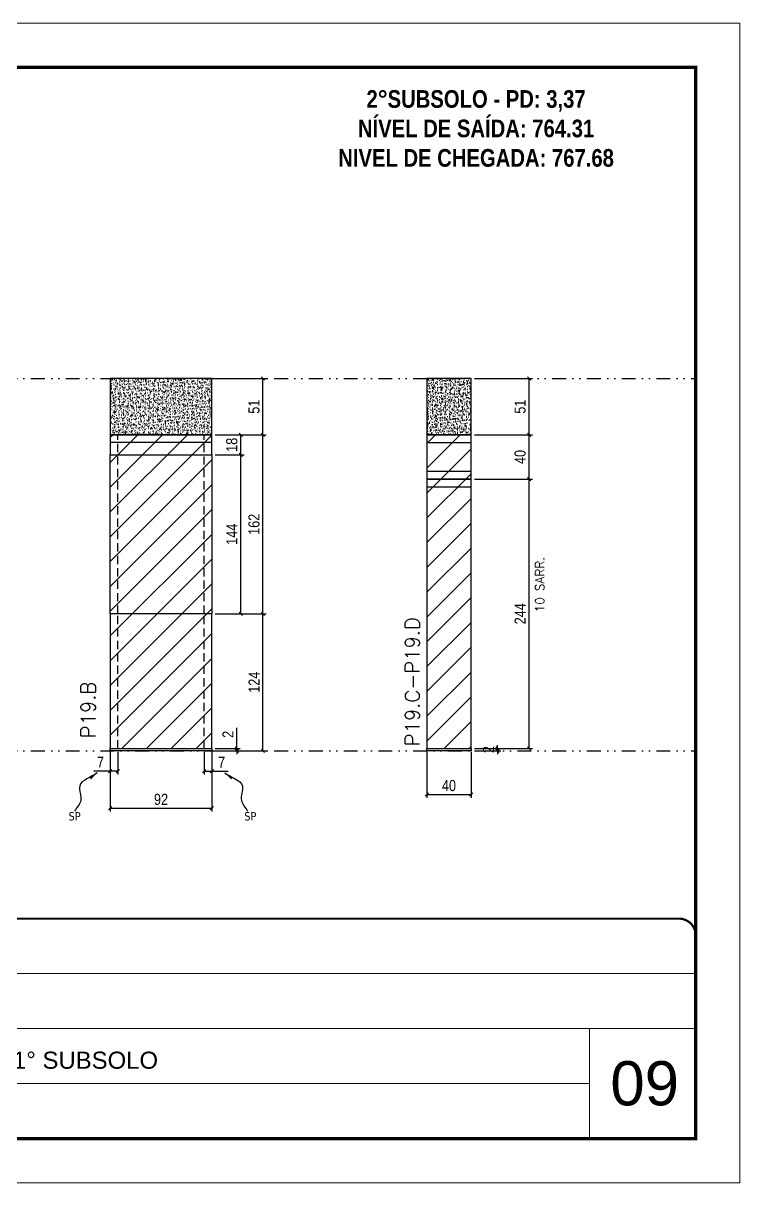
# Model space of a CAD drawing. Extents: x 1945 to 10875, y -3405 to 3369.
# Drawn here: x 2782 to 3430, y -1107 to -57 of the extents above; entities that cross this region are included whole.
import ezdxf

# ---------------------------------------------------------------- set-up
doc = ezdxf.new("R2010")
doc.units = 0
for name, pattern in [('CONTINUO', [0]), ('DASHED', [0.75, 0.5, -0.25]), ('DIVIDE2', [0.625, 0.25, -0.125, 0, -0.125, 0, -0.125]), ('HIDDEN', [0.375, 0.25, -0.125])]:
    doc.linetypes.add(name, pattern=pattern)
for name, color, linetype, lineweight in [('CARIMBO', 255, 'Continuous', 9), ('Folhas', 255, 'Continuous', 9), ('Hachura', 251, 'Continuous', 9), ('SARRAFO DE PRESSAO', 251, 'DASHED', 9), ('Texto Seção', 7, 'Continuous', 15)]:
    doc.layers.add(name, color=color, linetype=linetype, lineweight=lineweight)
for name, color, linetype in [('COTA', 241, 'Continuous'), ('FUNDOS', 1, 'Continuous'), ('NOMENCLATURA', 7, 'Continuous'), ('Nível', 160, 'Continuous'), ('Painéis', 200, 'Continuous'), ('SARR_2.2x7', 40, 'Continuous'), ('Sarrafo de Pressão', 42, 'HIDDEN'), ('texto', 7, 'Continuous')]:
    doc.layers.add(name, color=color, linetype=linetype)
doc.styles.add('ARIAL', font='arial.ttf')
doc.styles.add('COTA TECNICA', font='techl___.ttf', dxfattribs={"height": 10})
doc.styles.add('COTA TECNICA-50', font='techl___.ttf', dxfattribs={"height": 10})
doc.styles.add('REGUA-120', font='ROMANS.shx', dxfattribs={"height": 15})
doc.styles.add('ROMANC', font='techb___.ttf', dxfattribs={"height": 2.5})
doc.styles.add('ROMANS', font='romans.shx')
doc.styles.get("Standard").update_dxf_attribs({"font": 'arial.ttf'})
doc.dimstyles.new('COTA PAINEL-50', dxfattribs={"dimtxt": 10, "dimasz": 3, "dimexe": 3, "dimexo": 3, "dimgap": 3, "dimtad": 1, "dimdec": 1, "dimzin": 12, "dimdsep": 46, "dimtxsty": 'COTA TECNICA-50', "dimblk1": 'OBLIQUE', "dimblk2": 'OBLIQUE', "dimsah": 1, "dimcen": 0.9, "dimclrd": 4, "dimclre": 4, "dimclrt": 240, "dimadec": 1, "dimazin": 3, "dimtfac": 1, "dimtdec": 1, "dimtmove": 0, "dimatfit": 3, "dimfxl": 1, "dimtolj": 1, "dimtzin": 12, "dimarcsym": 0})
doc.dimstyles.new('PAINEL', dxfattribs={"dimtxt": 10, "dimasz": 3, "dimexe": 3, "dimexo": 3, "dimgap": 3, "dimtad": 1, "dimdec": 1, "dimzin": 12, "dimdsep": 46, "dimtxsty": 'COTA TECNICA', "dimblk1": 'OBLIQUE', "dimblk2": 'OBLIQUE', "dimsah": 1, "dimcen": 0.9, "dimclrd": 4, "dimclre": 4, "dimclrt": 240, "dimadec": 1, "dimazin": 3, "dimtfac": 1, "dimtdec": 1, "dimtmove": 0, "dimatfit": 3, "dimfxl": 1, "dimtolj": 1, "dimtzin": 12, "dimarcsym": 0})
doc.dimstyles.get("Standard").update_dxf_attribs({"dimtxt": 0.18, "dimasz": 0.18, "dimexe": 0.18, "dimexo": 0.0625, "dimgap": 0.09, "dimtad": 0, "dimtih": 1, "dimtoh": 1, "dimdec": 4, "dimzin": 0, "dimdsep": 46, "dimtxsty": 'Standard', "dimcen": 0.09, "dimadec": 0, "dimazin": 0, "dimtfac": 1, "dimtdec": 4, "dimtofl": 0, "dimtmove": 0, "dimatfit": 3, "dimfxl": 1, "dimtolj": 1, "dimtzin": 0, "dimarcsym": 0})

# ---------------------------------------------------------------- blocks, each defined once
blk = doc.blocks.new('9999999999')
at = {"color": 30, "linetype": 'CONTINUO'}
for p, q in [((98564.6, 34379.6), (99584, 34379.6)), ((98564.6, 34329.8), (99488, 34329.8)), ((99584, 34329.8), (99488, 34329.8)), ((99488, 34329.8), (99488, 34230.2)), ((98564.6, 34280), (99488, 34280))]:
    blk.add_line(p, q, dxfattribs=at)
at = {"color": 30, "linetype": 'CONTINUO', "const_width": 2}
blk.add_lwpolyline([(99584, 34230.2), (99584, 34414.4, 0.414214), (99569, 34429.4), (98229, 34429.4, 0.414214), (98214, 34414.4), (98214, 34245.2, 0.414214), (98229, 34230.2), (99584, 34230.2)], format="xyb", dxfattribs=at)
at = {"layer": 'Folhas'}
blk.add_lwpolyline([(98139, 34190.2), (99624, 34190.2), (99624, 35240.2), (98139, 35240.2)], close=True, dxfattribs=at)
at = {"layer": 'Folhas', "color": 30, "const_width": 3}
blk.add_lwpolyline([(98214, 34230.2), (99584, 34230.2), (99584, 35200.2), (98214, 35200.2)], close=True, dxfattribs=at)
at = {"color": 7, "linetype": 'Continuous', "ltscale": 5, "style": 'ARIAL'}
blk.add_text('TRECHO II - 1° SUBSOLO', height=15.483, dxfattribs=at).set_placement((98837.7, 34293.5))
blk = doc.blocks.new('_Oblique')
at = {"color": 0, "linetype": 'ByBlock', "lineweight": -2}
blk.add_line((-0.5, -0.5), (0.5, 0.5), dxfattribs=at)
blk = doc.blocks.new('*D278')
at = {"layer": 'COTA', "color": 4, "lineweight": -2, "transparency": 16777216}
for p, q in [((3190, -470.1), (3242.5, -470.1)), ((3239.5, -714.1), (3239.5, -470.1)), ((3190, -714.1), (3242.5, -714.1))]:
    blk.add_line(p, q, dxfattribs=at)
at = {"layer": 'Defpoints', "color": 0, "transparency": 16777216}
for p in [(3187, -470.1), (3239.5, -470.1), (3187, -714.1)]:
    blk.add_point(p, dxfattribs=at)
at = {"layer": 'COTA', "color": 4, "lineweight": -2, "transparency": 16777216, "xscale": 3, "yscale": 3, "zscale": 3}
for p, rotation in [((3239.5, -470.1), 90), ((3239.5, -714.1), 270)]:
    blk.add_blockref('_Oblique', p, dxfattribs=dict(at, rotation=rotation))
at = {"layer": 'COTA', "color": 240, "transparency": 16777216, "insert": (3231.4, -592.1), "char_height": 10, "attachment_point": 5, "rotation": 90, "style": 'COTA TECNICA'}
blk.add_mtext('\\A1;244', dxfattribs=at)
blk = doc.blocks.new('*D279')
at = {"layer": 'COTA', "color": 4, "lineweight": -2, "transparency": 16777216}
for p, q in [((3190, -379.1), (3242.5, -379.1)), ((3239.5, -430.1), (3239.5, -379.1)), ((3190, -430.1), (3242.5, -430.1))]:
    blk.add_line(p, q, dxfattribs=at)
at = {"layer": 'Defpoints', "color": 0, "transparency": 16777216}
for p in [(3187, -379.1), (3239.5, -379.1), (3187, -430.1)]:
    blk.add_point(p, dxfattribs=at)
at = {"layer": 'COTA', "color": 4, "lineweight": -2, "transparency": 16777216, "xscale": 3, "yscale": 3, "zscale": 3}
for p, rotation in [((3239.5, -379.1), 90), ((3239.5, -430.1), 270)]:
    blk.add_blockref('_Oblique', p, dxfattribs=dict(at, rotation=rotation))
at = {"layer": 'COTA', "color": 240, "transparency": 16777216, "insert": (3231.4, -404.6), "char_height": 10, "attachment_point": 5, "rotation": 90, "style": 'COTA TECNICA'}
blk.add_mtext('\\A1;51', dxfattribs=at)
blk = doc.blocks.new('*D280')
at = {"layer": 'COTA', "color": 4, "lineweight": -2, "transparency": 16777216}
for p, q in [((3147, -717.1), (3147, -758.8)), ((3187, -717.1), (3187, -758.8)), ((3147, -755.8), (3187, -755.8))]:
    blk.add_line(p, q, dxfattribs=at)
at = {"layer": 'Defpoints', "color": 0, "transparency": 16777216}
for p in [(3147, -714.1), (3187, -714.1), (3187, -755.8)]:
    blk.add_point(p, dxfattribs=at)
at = {"layer": 'COTA', "color": 4, "lineweight": -2, "transparency": 16777216, "xscale": 3, "yscale": 3, "zscale": 3, "rotation": 180}
blk.add_blockref('_Oblique', (3147, -755.8), dxfattribs=at)
at = {"layer": 'COTA', "color": 4, "lineweight": -2, "transparency": 16777216, "xscale": 3, "yscale": 3, "zscale": 3}
blk.add_blockref('_Oblique', (3187, -755.8), dxfattribs=at)
at = {"layer": 'COTA', "color": 240, "transparency": 16777216, "insert": (3167, -747.7), "char_height": 10, "attachment_point": 5, "style": 'COTA TECNICA'}
blk.add_mtext('\\A1;40', dxfattribs=at)
blk = doc.blocks.new('*D422')
at = {"layer": 'COTA', "color": 4, "linetype": 'ByBlock', "lineweight": -2, "transparency": 16777216}
for p, q in [((3190, -430.1), (3242.5, -430.1)), ((3239.5, -470.1), (3239.5, -430.1)), ((3190, -470.1), (3242.5, -470.1))]:
    blk.add_line(p, q, dxfattribs=at)
at = {"layer": 'Defpoints', "color": 0, "linetype": 'ByBlock', "transparency": 16777216}
for p in [(3187, -430.1), (3239.5, -430.1), (3187, -470.1)]:
    blk.add_point(p, dxfattribs=at)
at = {"layer": 'COTA', "color": 4, "linetype": 'ByBlock', "lineweight": -2, "transparency": 16777216, "xscale": 3, "yscale": 3, "zscale": 3}
for p, rotation in [((3239.5, -430.1), 90), ((3239.5, -470.1), 270)]:
    blk.add_blockref('_Oblique', p, dxfattribs=dict(at, rotation=rotation))
at = {"layer": 'COTA', "color": 240, "linetype": 'ByBlock', "transparency": 16777216, "insert": (3231.4, -450.1), "char_height": 10, "attachment_point": 5, "rotation": 90, "style": 'COTA TECNICA'}
blk.add_mtext('\\A1;40', dxfattribs=at)
blk = doc.blocks.new('*D281')
at = {"layer": 'COTA', "color": 4, "lineweight": -2, "transparency": 16777216}
for p, q in [((3210.8, -714.1), (3210.8, -711.1)), ((3190, -714.1), (3213.8, -714.1)), ((3190, -716.1), (3213.8, -716.1)), ((3210.8, -716.1), (3210.8, -714.1)), ((3210.8, -716.1), (3210.8, -719.1))]:
    blk.add_line(p, q, dxfattribs=at)
at = {"layer": 'Defpoints', "color": 0, "transparency": 16777216}
for p in [(3187, -714.1), (3187, -716.1), (3210.8, -714.1)]:
    blk.add_point(p, dxfattribs=at)
at = {"layer": 'COTA', "color": 4, "lineweight": -2, "transparency": 16777216, "xscale": 3, "yscale": 3, "zscale": 3}
for p, rotation in [((3210.8, -714.1), 270), ((3210.8, -716.1), 90)]:
    blk.add_blockref('_Oblique', p, dxfattribs=dict(at, rotation=rotation))
at = {"layer": 'COTA', "color": 240, "transparency": 16777216, "insert": (3202.8, -715.1), "char_height": 10, "attachment_point": 5, "rotation": 90, "style": 'COTA TECNICA-50'}
blk.add_mtext('\\A1;2', dxfattribs=at)
blk = doc.blocks.new('*D248')
at = {"layer": 'COTA', "color": 4, "lineweight": -2, "transparency": 16777216}
for p, q in [((2860.4, -717.1), (2860.4, -771.2)), ((2952.4, -717.1), (2952.4, -771.2)), ((2860.4, -768.2), (2952.4, -768.2))]:
    blk.add_line(p, q, dxfattribs=at)
at = {"layer": 'Defpoints', "color": 0, "transparency": 16777216}
for p in [(2860.4, -714.1), (2952.4, -714.1), (2952.4, -768.2)]:
    blk.add_point(p, dxfattribs=at)
at = {"layer": 'COTA', "color": 4, "lineweight": -2, "transparency": 16777216, "xscale": 3, "yscale": 3, "zscale": 3, "rotation": 180}
blk.add_blockref('_Oblique', (2860.4, -768.2), dxfattribs=at)
at = {"layer": 'COTA', "color": 4, "lineweight": -2, "transparency": 16777216, "xscale": 3, "yscale": 3, "zscale": 3}
blk.add_blockref('_Oblique', (2952.4, -768.2), dxfattribs=at)
at = {"layer": 'COTA', "color": 240, "transparency": 16777216, "insert": (2906.4, -760.2), "char_height": 10, "attachment_point": 5, "style": 'COTA TECNICA'}
blk.add_mtext('\\A1;92', dxfattribs=at)
blk = doc.blocks.new('*D249')
at = {"layer": 'COTA', "color": 4, "lineweight": -2, "transparency": 16777216}
for p, q in [((2955.4, -379.1), (3001.7, -379.1)), ((2998.7, -430.1), (2998.7, -379.1)), ((2955.4, -430.1), (3001.7, -430.1))]:
    blk.add_line(p, q, dxfattribs=at)
at = {"layer": 'Defpoints', "color": 0, "transparency": 16777216}
for p in [(2952.4, -379.1), (2998.7, -379.1), (2952.4, -430.1)]:
    blk.add_point(p, dxfattribs=at)
at = {"layer": 'COTA', "color": 4, "lineweight": -2, "transparency": 16777216, "xscale": 3, "yscale": 3, "zscale": 3}
for p, rotation in [((2998.7, -379.1), 90), ((2998.7, -430.1), 270)]:
    blk.add_blockref('_Oblique', p, dxfattribs=dict(at, rotation=rotation))
at = {"layer": 'COTA', "color": 240, "transparency": 16777216, "insert": (2990.6, -404.6), "char_height": 10, "attachment_point": 5, "rotation": 90, "style": 'COTA TECNICA'}
blk.add_mtext('\\A1;51', dxfattribs=at)
blk = doc.blocks.new('*D250')
at = {"layer": 'COTA', "color": 4, "lineweight": -2, "transparency": 16777216}
for p, q in [((2955.4, -592.1), (3001.7, -592.1)), ((2998.7, -716.1), (2998.7, -592.1)), ((2955.4, -716.1), (3001.7, -716.1))]:
    blk.add_line(p, q, dxfattribs=at)
at = {"layer": 'Defpoints', "color": 0, "transparency": 16777216}
for p in [(2952.4, -592.1), (2998.7, -592.1), (2952.4, -716.1)]:
    blk.add_point(p, dxfattribs=at)
at = {"layer": 'COTA', "color": 4, "lineweight": -2, "transparency": 16777216, "xscale": 3, "yscale": 3, "zscale": 3}
for p, rotation in [((2998.7, -592.1), 90), ((2998.7, -716.1), 270)]:
    blk.add_blockref('_Oblique', p, dxfattribs=dict(at, rotation=rotation))
at = {"layer": 'COTA', "color": 240, "transparency": 16777216, "insert": (2990.6, -654.1), "char_height": 10, "attachment_point": 5, "rotation": 90, "style": 'COTA TECNICA-50'}
blk.add_mtext('\\A1;124', dxfattribs=at)
blk = doc.blocks.new('*D251')
at = {"layer": 'COTA', "color": 4, "lineweight": -2, "transparency": 16777216}
for p, q in [((2975, -714.1), (2975, -695.3)), ((2955.4, -714.1), (2978, -714.1)), ((2955.4, -716.1), (2978, -716.1)), ((2975, -716.1), (2975, -714.1)), ((2975, -716.1), (2975, -719.1))]:
    blk.add_line(p, q, dxfattribs=at)
at = {"layer": 'Defpoints', "color": 0, "transparency": 16777216}
for p in [(2952.4, -714.1), (2952.4, -716.1), (2975, -716.1)]:
    blk.add_point(p, dxfattribs=at)
at = {"layer": 'COTA', "color": 4, "lineweight": -2, "transparency": 16777216, "xscale": 3, "yscale": 3, "zscale": 3}
for p, rotation in [((2975, -714.1), 270), ((2975, -716.1), 90)]:
    blk.add_blockref('_Oblique', p, dxfattribs=dict(at, rotation=rotation))
at = {"layer": 'COTA', "color": 240, "transparency": 16777216, "insert": (2967, -701.3), "char_height": 10, "attachment_point": 5, "rotation": 90, "style": 'COTA TECNICA-50'}
blk.add_mtext('\\A1;2', dxfattribs=at)
blk = doc.blocks.new('*D252')
at = {"layer": 'COTA', "color": 4, "linetype": 'ByBlock', "lineweight": -2, "transparency": 16777216}
for p, q in [((2955.4, -448.1), (2981.6, -448.1)), ((2978.6, -592.1), (2978.6, -448.1)), ((2955.4, -592.1), (2981.6, -592.1))]:
    blk.add_line(p, q, dxfattribs=at)
at = {"layer": 'Defpoints', "color": 0, "linetype": 'ByBlock', "transparency": 16777216}
for p in [(2952.4, -448.1), (2978.6, -448.1), (2952.4, -592.1)]:
    blk.add_point(p, dxfattribs=at)
at = {"layer": 'COTA', "color": 4, "linetype": 'ByBlock', "lineweight": -2, "transparency": 16777216, "xscale": 3, "yscale": 3, "zscale": 3}
for p, rotation in [((2978.6, -448.1), 90), ((2978.6, -592.1), 270)]:
    blk.add_blockref('_Oblique', p, dxfattribs=dict(at, rotation=rotation))
at = {"layer": 'COTA', "color": 240, "linetype": 'ByBlock', "transparency": 16777216, "insert": (2970.5, -520.1), "char_height": 10, "attachment_point": 5, "rotation": 90, "style": 'COTA TECNICA'}
blk.add_mtext('\\A1;144', dxfattribs=at)
blk = doc.blocks.new('*D253')
at = {"layer": 'COTA', "color": 4, "linetype": 'ByBlock', "lineweight": -2, "transparency": 16777216}
for p, q in [((2955.4, -430.1), (2981.6, -430.1)), ((2978.6, -448.1), (2978.6, -430.1)), ((2955.4, -448.1), (2981.6, -448.1))]:
    blk.add_line(p, q, dxfattribs=at)
at = {"layer": 'Defpoints', "color": 0, "linetype": 'ByBlock', "transparency": 16777216}
for p in [(2952.4, -430.1), (2978.6, -430.1), (2952.4, -448.1)]:
    blk.add_point(p, dxfattribs=at)
at = {"layer": 'COTA', "color": 4, "linetype": 'ByBlock', "lineweight": -2, "transparency": 16777216, "xscale": 3, "yscale": 3, "zscale": 3}
for p, rotation in [((2978.6, -430.1), 90), ((2978.6, -448.1), 270)]:
    blk.add_blockref('_Oblique', p, dxfattribs=dict(at, rotation=rotation))
at = {"layer": 'COTA', "color": 240, "linetype": 'ByBlock', "transparency": 16777216, "insert": (2970.5, -439.1), "char_height": 10, "attachment_point": 5, "rotation": 90, "style": 'COTA TECNICA'}
blk.add_mtext('\\A1;18', dxfattribs=at)
blk = doc.blocks.new('*D254')
at = {"layer": 'COTA', "color": 4, "lineweight": -2, "transparency": 16777216}
for p, q in [((2860.4, -719.1), (2860.4, -737.6)), ((2867.4, -717.1), (2867.4, -737.6)), ((2860.4, -734.6), (2845.7, -734.6)), ((2867.4, -734.6), (2860.4, -734.6))]:
    blk.add_line(p, q, dxfattribs=at)
at = {"layer": 'Defpoints', "color": 0, "transparency": 16777216}
for p in [(2860.4, -716.1), (2867.4, -714.1), (2860.4, -734.6)]:
    blk.add_point(p, dxfattribs=at)
at = {"layer": 'COTA', "color": 4, "lineweight": -2, "transparency": 16777216, "xscale": 3, "yscale": 3, "zscale": 3, "rotation": 180}
blk.add_blockref('_Oblique', (2860.4, -734.6), dxfattribs=at)
at = {"layer": 'COTA', "color": 4, "lineweight": -2, "transparency": 16777216, "xscale": 3, "yscale": 3, "zscale": 3}
blk.add_blockref('_Oblique', (2867.4, -734.6), dxfattribs=at)
at = {"layer": 'COTA', "color": 240, "transparency": 16777216, "insert": (2851.6, -726.5), "char_height": 10, "attachment_point": 5, "style": 'COTA TECNICA-50'}
blk.add_mtext('\\A1;7', dxfattribs=at)
blk = doc.blocks.new('*D255')
at = {"layer": 'COTA', "color": 4, "lineweight": -2, "transparency": 16777216}
for p, q in [((2945.4, -717.1), (2945.4, -737.6)), ((2952.4, -719.1), (2952.4, -737.6)), ((2945.4, -734.6), (2952.4, -734.6)), ((2952.4, -734.6), (2967.2, -734.6))]:
    blk.add_line(p, q, dxfattribs=at)
at = {"layer": 'Defpoints', "color": 0, "transparency": 16777216}
for p in [(2945.4, -714.1), (2952.4, -716.1), (2952.4, -734.6)]:
    blk.add_point(p, dxfattribs=at)
at = {"layer": 'COTA', "color": 4, "lineweight": -2, "transparency": 16777216, "xscale": 3, "yscale": 3, "zscale": 3, "rotation": 180}
blk.add_blockref('_Oblique', (2945.4, -734.6), dxfattribs=at)
at = {"layer": 'COTA', "color": 4, "lineweight": -2, "transparency": 16777216, "xscale": 3, "yscale": 3, "zscale": 3}
blk.add_blockref('_Oblique', (2952.4, -734.6), dxfattribs=at)
at = {"layer": 'COTA', "color": 240, "transparency": 16777216, "insert": (2961.3, -726.5), "char_height": 10, "attachment_point": 5, "style": 'COTA TECNICA-50'}
blk.add_mtext('\\A1;7', dxfattribs=at)
blk = doc.blocks.new('*D22')
at = {"layer": 'Defpoints', "color": 0, "linetype": 'ByBlock', "transparency": 16777216}
for p in [(2952.4, -430.1), (2998.7, -430.1), (2952.4, -592.1)]:
    blk.add_point(p, dxfattribs=at)
at = {"layer": 'FUNDOS', "color": 4, "linetype": 'ByBlock', "lineweight": -2, "transparency": 16777216}
for p, q in [((2955.4, -430.1), (3001.7, -430.1)), ((2998.7, -592.1), (2998.7, -430.1)), ((2955.4, -592.1), (3001.7, -592.1))]:
    blk.add_line(p, q, dxfattribs=at)
at = {"layer": 'FUNDOS', "color": 4, "linetype": 'ByBlock', "lineweight": -2, "transparency": 16777216, "xscale": 3, "yscale": 3, "zscale": 3}
for p, rotation in [((2998.7, -430.1), 90), ((2998.7, -592.1), 270)]:
    blk.add_blockref('_Oblique', p, dxfattribs=dict(at, rotation=rotation))
at = {"layer": 'FUNDOS', "color": 240, "linetype": 'ByBlock', "transparency": 16777216, "insert": (2990.6, -511.1), "char_height": 10, "attachment_point": 5, "rotation": 90, "style": 'COTA TECNICA'}
blk.add_mtext('\\A1;162', dxfattribs=at)

msp = doc.modelspace()

# ---------------------------------------------------------------- hatches: boundary and pattern name
at = {"layer": 'COTA', "linetype": 'ByBlock'}
h = msp.add_hatch(dxfattribs=at)
h.set_pattern_fill('AR-CONC', color=256, scale=0.03)
h.set_pattern_definition([(50, (-128242.6453, -27268.33), (5.46554007, -0.47817257), [0.5715, -6.2865]), (355, (-128242.645, -27268.33), (-1.05730264, 5.73170536), [0.4572, -5.02921753]), (100.4514447, (-128242.19, -27268.3697), (4.40823741, 5.25353256), [0.48570026, -5.34270734]), (46.1842, (-128242.645, -27266.806), (8.13237123, -1.26126984), [0.85725, -9.42975]), (96.6355576, (-128241.9676, -27266.911), (7.122124, 7.42278374), [0.7285507, -8.01406824]), (351.184151, (-128242.645, -27266.806), (7.122124, 7.42278374), [0.685799, -7.54379196]), (21, (-128241.8833, -27267.187), (4.54843174, -3.06795595), [0.5715, -6.2865]), (326, (-128241.883, -27267.187), (1.85406085, 5.52563898), [0.4572, -5.0292]), (71.451445, (-128241.504, -27267.4425), (6.40249258, 2.45768307), [0.48570026, -5.34269813]), (37.5, (-128242.6453, -27268.3298), (0.092658098, 2.536651166), [0, -4.96824, 0, -5.1054, 0, -5.04825]), (7.5, (-128242.6453, -27268.3298), (2.004589875, 3.005417245), [0, -2.91084, 0, -4.85394, 0, -1.92405]), (327.5, (-128244.3445, -27268.3298), (4.067717855, -0.17186232), [0, -1.905, 0, -5.9436, 0, -7.8867]), (317.5, (-128245.1065, -27268.3298), (4.44387544, 0.76279473), [0, -2.4765, 0, -3.94716, 0, -5.6007])])
h.paths.add_polyline_path([(2860.44, -430.07), (2952.44, -430.07), (2952.44, -379.07), (2860.44, -379.07)])
h = msp.add_hatch(dxfattribs=at)
h.set_pattern_fill('AR-CONC', color=256, scale=0.03)
h.set_pattern_definition([(50, (-128467.042, -27234.33), (5.46554007, -0.47817257), [0.5715, -6.2865]), (355, (-128467.042, -27234.33), (-1.05730264, 5.73170536), [0.4572, -5.02921753]), (100.4514447, (-128466.5865, -27234.3697), (4.40823741, 5.25353256), [0.48570026, -5.34270734]), (46.1842, (-128467.042, -27232.806), (8.13237123, -1.26126984), [0.85725, -9.42975]), (96.6355576, (-128466.364, -27232.911), (7.122124, 7.42278374), [0.7285507, -8.01406824]), (351.184151, (-128467.042, -27232.806), (7.122124, 7.42278374), [0.685799, -7.54379196]), (21, (-128466.28, -27233.187), (4.54843174, -3.06795595), [0.5715, -6.2865]), (326, (-128466.28, -27233.187), (1.85406085, 5.52563898), [0.4572, -5.0292]), (71.451445, (-128465.901, -27233.4425), (6.40249258, 2.45768307), [0.48570026, -5.34269813]), (37.5, (-128467.042, -27234.3298), (0.092658098, 2.536651166), [0, -4.96824, 0, -5.1054, 0, -5.04825]), (7.5, (-128467.042, -27234.3298), (2.004589875, 3.005417245), [0, -2.91084, 0, -4.85394, 0, -1.92405]), (327.5, (-128468.7412, -27234.3298), (4.067717855, -0.17186232), [0, -1.905, 0, -5.9436, 0, -7.8867]), (317.5, (-128469.5032, -27234.3298), (4.44387544, 0.76279473), [0, -2.4765, 0, -3.94716, 0, -5.6007])])
h.paths.add_polyline_path([(3146.99, -430.09), (3186.99, -430.09), (3186.99, -379.07), (3146.99, -379.07)])
at = {"layer": 'Hachura', "linetype": 'ByBlock'}
h = msp.add_hatch(dxfattribs=at)
h.set_pattern_fill('ANSI31', color=256, scale=5)
h.set_pattern_definition([(45, (-127075.793, -33000.405), (-11.2253202, 11.2253202), [])])
h.paths.add_polyline_path([(2636.57, -592.07), (2544.57, -592.07), (2544.57, -714.07), (2636.57, -714.07)])
h.paths.add_polyline_path([(2636.57, -448.07), (2544.57, -448.07), (2544.57, -592.07), (2636.57, -592.07)])
h.paths.add_polyline_path([(2636.57, -430.07), (2544.57, -430.07), (2544.57, -448.07), (2636.57, -448.07)])
h.paths.add_polyline_path([(2952.44, -448.07), (2860.44, -448.07), (2860.44, -592.07), (2952.44, -592.07)])
h.paths.add_polyline_path([(2952.44, -592.07), (2860.44, -592.07), (2860.44, -714.07), (2952.44, -714.07)])
h.paths.add_polyline_path([(2952.44, -430.07), (2860.44, -430.07), (2860.44, -448.07), (2952.44, -448.07)])
h.paths.add_polyline_path([(3186.99, -470.09), (3146.99, -470.09), (3146.99, -714.07), (3186.99, -714.07)])
h.paths.add_polyline_path([(3186.99, -430.09), (3146.99, -430.09), (3146.99, -470.09), (3186.99, -470.09)])

# ---------------------------------------------------------------- linework, layer by layer
at = {"layer": 'COTA', "linetype": 'ByBlock'}
for points in [[(2860.44, -430.07), (2952.44, -430.07), (2952.44, -379.07), (2860.44, -379.07)], [(3146.99, -430.09), (3186.99, -430.09), (3186.99, -379.07), (3146.99, -379.07)]]:
    msp.add_lwpolyline(points, close=True, dxfattribs=at)
at = {"layer": 'Nível', "color": 4, "linetype": 'DIVIDE2', "ltscale": 50}
for p, q in [((2379.86, -379.07), (3390.21, -379.07)), ((2379.86, -716.07), (3390.21, -716.07))]:
    msp.add_line(p, q, dxfattribs=at)
at = {"layer": 'Painéis'}
for p, q in [((3146.99, -714.07), (3186.99, -714.07)), ((3146.99, -716.07), (3146.99, -714.07)), ((3186.99, -716.07), (3146.99, -716.07)), ((3186.99, -714.07), (3186.99, -716.07))]:
    msp.add_line(p, q, dxfattribs=at)
for points in [[(2860.44, -448.07), (2952.44, -448.07), (2952.44, -430.07), (2860.44, -430.07)], [(3146.99, -470.09), (3186.99, -470.09), (3186.99, -430.09), (3146.99, -430.09)], [(2952.44, -592.07), (2860.44, -592.07), (2860.44, -448.07), (2952.44, -448.07)], [(3146.99, -714.07), (3186.99, -714.07), (3186.99, -470.09), (3146.99, -470.09)], [(2860.44, -714.07), (2952.44, -714.07), (2952.44, -592.07), (2860.44, -592.07)], [(2860.44, -714.07), (2952.44, -714.07), (2952.44, -716.07), (2860.44, -716.07)]]:
    msp.add_lwpolyline(points, close=True, dxfattribs=at)
at = {"layer": 'SARR_2.2x7'}
for p, q in [((2952.44, -437.07), (2860.44, -437.07)), ((3146.99, -437.09), (3186.99, -437.09)), ((3146.99, -463.09), (3186.99, -463.09)), ((3146.99, -477.09), (3186.99, -477.09))]:
    msp.add_line(p, q, dxfattribs=at)
at = {"layer": 'Sarrafo de Pressão', "ltscale": 30}
for p, q in [((2867.44, -592.07), (2867.44, -430.07)), ((2945.44, -592.07), (2945.44, -430.07)), ((2867.44, -714.07), (2867.44, -592.07)), ((2945.44, -714.07), (2945.44, -592.07))]:
    msp.add_line(p, q, dxfattribs=at)

# ---------------------------------------------------------------- block references
at = {"layer": 'SARRAFO DE PRESSAO', "color": 6, "linetype": 'ByBlock'}
msp.add_blockref('9999999999', (-96193.77, -35297.56), dxfattribs=at)

# ---------------------------------------------------------------- texts
at = {"layer": 'CARIMBO', "style": 'ARIAL'}
msp.add_text('09', height=40, dxfattribs=at).set_placement((3313.07, -1037.21))
at = {"layer": 'NOMENCLATURA', "color": 2, "insert": (3191.53, -91.29), "char_height": 16, "attachment_point": 2, "style": 'ROMANC'}
msp.add_mtext_dynamic_manual_height_columns('\\P2°SUBSOLO - PD: 3,37\\PNÍVEL DE SAÍDA: 764.31\\PNIVEL DE CHEGADA: 767.68', width=300.2766, gutter_width=1, heights=[0], dxfattribs=at)
at = {"layer": 'texto', "color": 0, "char_height": 7.5, "attachment_point": 5}
for insert in [(2828.19, -775.56), (2987.22, -775.56)]:
    msp.add_mtext('{\\fTahoma|b0|i0|c0|p34;\\C4;SP}', dxfattribs=dict(at, insert=insert))
at = {"layer": 'Texto Seção', "linetype": 'Continuous', "style": 'ROMANS'}
msp.add_text('10 SARR.', height=8, rotation=90, dxfattribs=at).set_placement((3253.16, -590.78))
at = {"layer": 'Texto Seção', "char_height": 13, "width": 285.3299, "attachment_point": 7, "rotation": 90, "style": 'REGUA-120'}
for s, insert in [('P19.C-P19.D', (3140.34, -712.14)), ('P19.B', (2846.97, -704.82))]:
    msp.add_mtext(s, dxfattribs=dict(at, insert=insert))

# ---------------------------------------------------------------- dimensions: what is measured, and where the dimension line sits
at = {"layer": 'COTA'}
for base, p1, p2, picture, middle in [((2998.68, -379.07), (2952.44, -430.07), (2952.44, -379.07), '*D249', (2990.57, -404.57)), ((3239.47, -379.07), (3186.99, -430.09), (3186.99, -379.07), '*D279', (3231.36, -404.58)), ((3239.47, -470.09), (3186.99, -714.07), (3186.99, -470.09), '*D278', (3231.4, -592.08))]:
    dim = msp.add_linear_dim(base=base, p1=p1, p2=p2, angle=90, dimstyle='PAINEL', override={"dimarcsym": 2}, dxfattribs=at)
    dim.commit()
    dim.dimension.update_dxf_attribs({"geometry": picture, "text_midpoint": middle})
at = {"layer": 'COTA', "linetype": 'ByBlock'}
dim = msp.add_linear_dim(base=(2978.56, -430.07), p1=(2952.44, -448.07), p2=(2952.44, -430.07), angle=90, dimstyle='PAINEL', override={"dimtmove": 1}, dxfattribs=at)
dim.commit()
dim.dimension.update_dxf_attribs({"geometry": '*D253', "text_midpoint": (2978.56, -439.07), "dimtype": 160})
for base, p1, p2, picture, middle in [((3239.47, -430.09), (3186.99, -470.09), (3186.99, -430.09), '*D422', (3231.37, -450.09)), ((2978.56, -448.07), (2952.44, -592.07), (2952.44, -448.07), '*D252', (2970.48, -520.07))]:
    dim = msp.add_linear_dim(base=base, p1=p1, p2=p2, angle=90, dimstyle='PAINEL', dxfattribs=at)
    dim.commit()
    dim.dimension.update_dxf_attribs({"geometry": picture, "text_midpoint": middle})
at = {"layer": 'COTA'}
for base, p1, p2, angle, picture, middle in [((2998.68, -592.07), (2952.44, -716.07), (2952.44, -592.07), 90, '*D250', (2990.6, -654.07)), ((2860.44, -734.58), (2867.44, -714.07), (2860.44, -716.07), 180, '*D254', (2851.57, -726.5))]:
    dim = msp.add_linear_dim(base=base, p1=p1, p2=p2, angle=angle, dimstyle='COTA PAINEL-50', dxfattribs=at)
    dim.commit()
    dim.dimension.update_dxf_attribs({"geometry": picture, "text_midpoint": middle})
for base, p1, p2, picture, middle in [((2974.96, -716.07), (2952.44, -714.07), (2952.44, -716.07), '*D251', (2974.96, -701.32)), ((3210.8, -714.07), (3186.99, -716.07), (3186.99, -714.07), '*D281', (3210.8, -715.07))]:
    dim = msp.add_linear_dim(base=base, p1=p1, p2=p2, angle=90, dimstyle='COTA PAINEL-50', dxfattribs=at)
    dim.commit()
    dim.dimension.update_dxf_attribs({"geometry": picture, "text_midpoint": middle, "dimtype": 160})
for base, p1, p2, picture, middle in [((2952.44, -768.24), (2860.44, -714.07), (2952.44, -714.07), '*D248', (2906.44, -760.16)), ((3186.99, -755.8), (3146.99, -714.07), (3186.99, -714.07), '*D280', (3166.99, -747.69))]:
    dim = msp.add_linear_dim(base=base, p1=p1, p2=p2, dimstyle='PAINEL', override={"dimarcsym": 2}, dxfattribs=at)
    dim.commit()
    dim.dimension.update_dxf_attribs({"geometry": picture, "text_midpoint": middle})
dim = msp.add_linear_dim(base=(2952.44, -734.58), p1=(2945.44, -714.07), p2=(2952.44, -716.07), dimstyle='COTA PAINEL-50', dxfattribs=at)
dim.commit()
dim.dimension.update_dxf_attribs({"geometry": '*D255', "text_midpoint": (2961.3, -726.5)})
at = {"layer": 'FUNDOS', "linetype": 'ByBlock'}
dim = msp.add_linear_dim(base=(2998.68, -430.07), p1=(2952.44, -592.07), p2=(2952.44, -430.07), angle=90, dimstyle='PAINEL', dxfattribs=at)
dim.commit()
dim.dimension.update_dxf_attribs({"geometry": '*D22', "text_midpoint": (2990.58, -511.07)})

# ---------------------------------------------------------------- leaders
at = {"layer": 'COTA', "path_type": 1}
for points in [[(2848.61, -736.25), (2832.82, -748.08), (2833.75, -761.09), (2828.2, -770.87)], [(2964.27, -736.25), (2980.05, -748.08), (2979.13, -761.09), (2984.68, -770.87)]]:
    msp.add_leader(points, dimstyle='Standard', override={"dimasz": 8}, dxfattribs=at)

doc.saveas('drawing.dxf')
